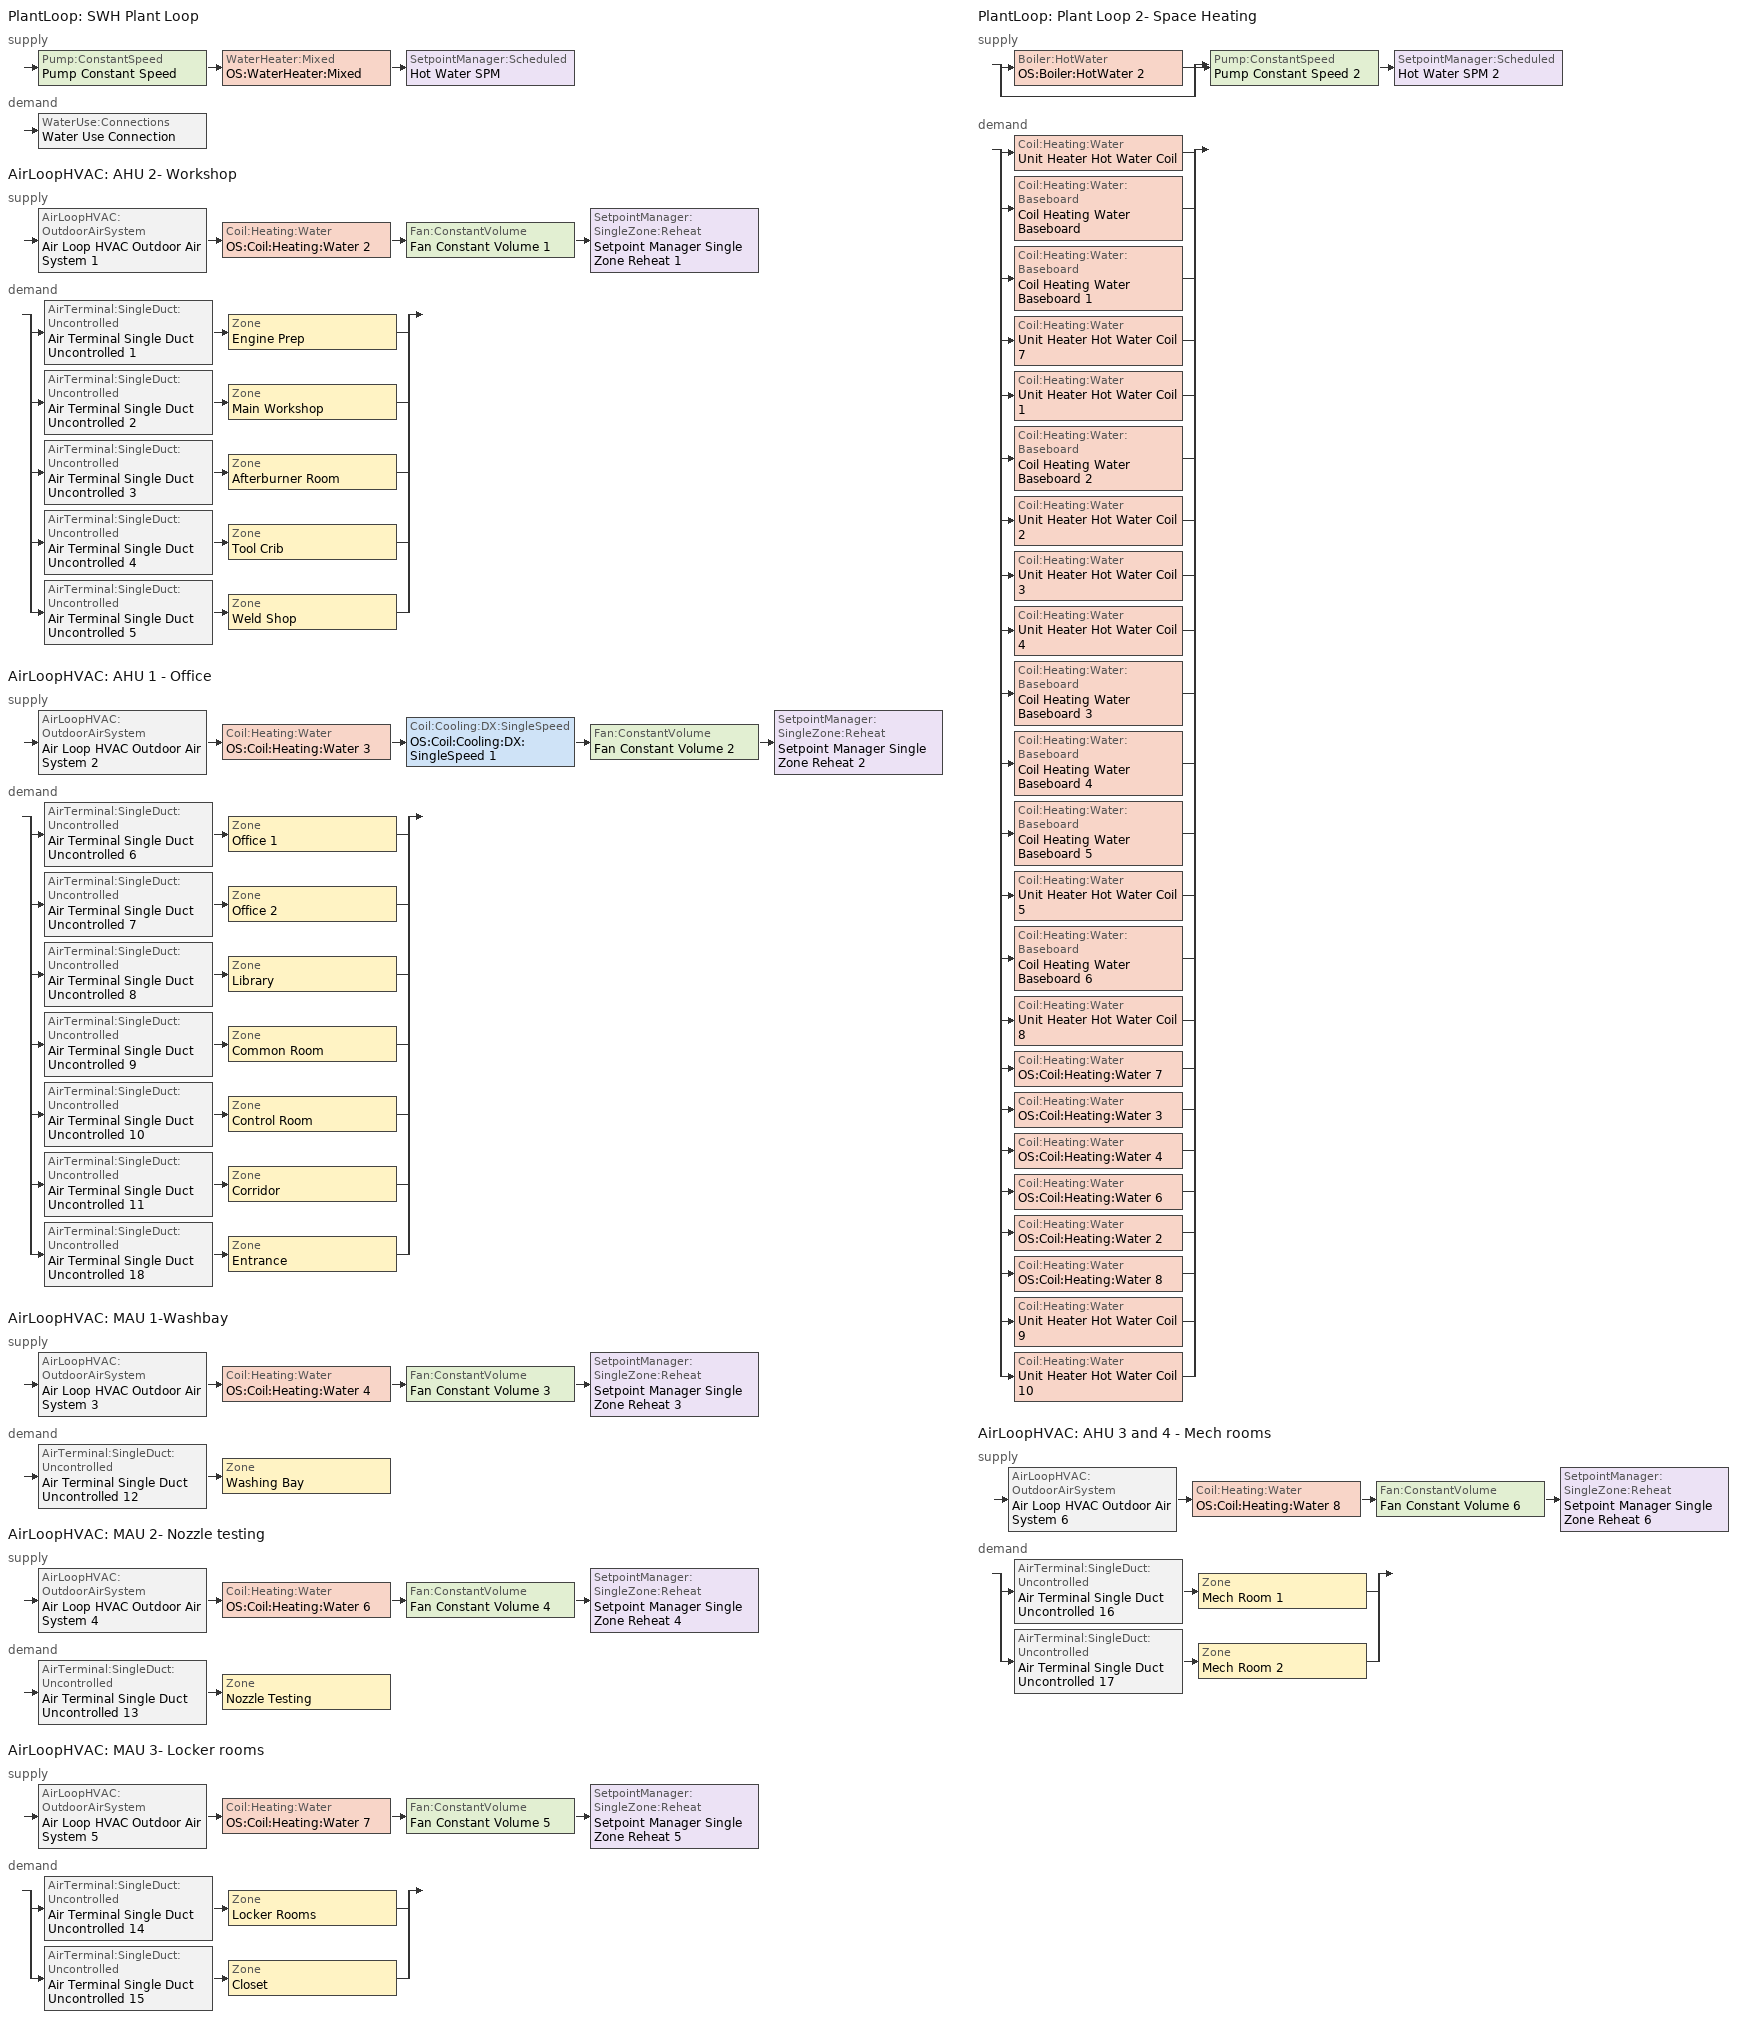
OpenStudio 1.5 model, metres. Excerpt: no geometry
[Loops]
PlantLoop 'SWH Plant Loop'
 supply: Pump:ConstantSpeed 'Pump Constant Speed' > WaterHeater:Mixed 'OS:WaterHeater:Mixed' > SetpointManager:Scheduled 'Hot Water SPM'
 demand: WaterUse:Connections 'Water Use Connection'
AirLoopHVAC 'AHU 2- Workshop'
 supply: AirLoopHVAC:OutdoorAirSystem 'Air Loop HVAC Outdoor Air System 1' > Coil:Heating:Water 'OS:Coil:Heating:Water 2' > Fan:ConstantVolume 'Fan Constant Volume 1' > SetpointManager:SingleZone:Reheat 'Setpoint Manager Single Zone Reheat 1'
 demand: split
  | AirTerminal:SingleDuct:Uncontrolled 'Air Terminal Single Duct Uncontrolled 1' > Zone 'Engine Prep'
  | AirTerminal:SingleDuct:Uncontrolled 'Air Terminal Single Duct Uncontrolled 2' > Zone 'Main Workshop'
  | AirTerminal:SingleDuct:Uncontrolled 'Air Terminal Single Duct Uncontrolled 3' > Zone 'Afterburner Room'
  | AirTerminal:SingleDuct:Uncontrolled 'Air Terminal Single Duct Uncontrolled 4' > Zone 'Tool Crib'
  | AirTerminal:SingleDuct:Uncontrolled 'Air Terminal Single Duct Uncontrolled 5' > Zone 'Weld Shop'
AirLoopHVAC 'AHU 1 - Office'
 supply: AirLoopHVAC:OutdoorAirSystem 'Air Loop HVAC Outdoor Air System 2' > Coil:Heating:Water 'OS:Coil:Heating:Water 3' > Coil:Cooling:DX:SingleSpeed 'OS:Coil:Cooling:DX:SingleSpeed 1' > Fan:ConstantVolume 'Fan Constant Volume 2' > SetpointManager:SingleZone:Reheat 'Setpoint Manager Single Zone Reheat 2'
 demand: split
  | AirTerminal:SingleDuct:Uncontrolled 'Air Terminal Single Duct Uncontrolled 6' > Zone 'Office 1'
  | AirTerminal:SingleDuct:Uncontrolled 'Air Terminal Single Duct Uncontrolled 7' > Zone 'Office 2'
  | AirTerminal:SingleDuct:Uncontrolled 'Air Terminal Single Duct Uncontrolled 8' > Zone 'Library'
  | AirTerminal:SingleDuct:Uncontrolled 'Air Terminal Single Duct Uncontrolled 9' > Zone 'Common Room'
  | AirTerminal:SingleDuct:Uncontrolled 'Air Terminal Single Duct Uncontrolled 10' > Zone 'Control Room'
  | AirTerminal:SingleDuct:Uncontrolled 'Air Terminal Single Duct Uncontrolled 11' > Zone 'Corridor'
  | AirTerminal:SingleDuct:Uncontrolled 'Air Terminal Single Duct Uncontrolled 18' > Zone 'Entrance'
AirLoopHVAC 'MAU 1-Washbay'
 supply: AirLoopHVAC:OutdoorAirSystem 'Air Loop HVAC Outdoor Air System 3' > Coil:Heating:Water 'OS:Coil:Heating:Water 4' > Fan:ConstantVolume 'Fan Constant Volume 3' > SetpointManager:SingleZone:Reheat 'Setpoint Manager Single Zone Reheat 3'
 demand: AirTerminal:SingleDuct:Uncontrolled 'Air Terminal Single Duct Uncontrolled 12' > Zone 'Washing Bay'
AirLoopHVAC 'MAU 2- Nozzle testing'
 supply: AirLoopHVAC:OutdoorAirSystem 'Air Loop HVAC Outdoor Air System 4' > Coil:Heating:Water 'OS:Coil:Heating:Water 6' > Fan:ConstantVolume 'Fan Constant Volume 4' > SetpointManager:SingleZone:Reheat 'Setpoint Manager Single Zone Reheat 4'
 demand: AirTerminal:SingleDuct:Uncontrolled 'Air Terminal Single Duct Uncontrolled 13' > Zone 'Nozzle Testing'
AirLoopHVAC 'MAU 3- Locker rooms'
 supply: AirLoopHVAC:OutdoorAirSystem 'Air Loop HVAC Outdoor Air System 5' > Coil:Heating:Water 'OS:Coil:Heating:Water 7' > Fan:ConstantVolume 'Fan Constant Volume 5' > SetpointManager:SingleZone:Reheat 'Setpoint Manager Single Zone Reheat 5'
 demand: split
  | AirTerminal:SingleDuct:Uncontrolled 'Air Terminal Single Duct Uncontrolled 14' > Zone 'Locker Rooms'
  | AirTerminal:SingleDuct:Uncontrolled 'Air Terminal Single Duct Uncontrolled 15' > Zone 'Closet'
PlantLoop 'Plant Loop 2- Space Heating'
 supply: split
  | Boiler:HotWater 'OS:Boiler:HotWater 2'
  | bypass
  join > Pump:ConstantSpeed 'Pump Constant Speed 2' > SetpointManager:Scheduled 'Hot Water SPM 2'
 demand: split
  | Coil:Heating:Water 'Unit Heater Hot Water Coil'
  | Coil:Heating:Water:Baseboard 'Coil Heating Water Baseboard'
  | Coil:Heating:Water:Baseboard 'Coil Heating Water Baseboard 1'
  | Coil:Heating:Water 'Unit Heater Hot Water Coil 7'
  | Coil:Heating:Water 'Unit Heater Hot Water Coil 1'
  | Coil:Heating:Water:Baseboard 'Coil Heating Water Baseboard 2'
  | Coil:Heating:Water 'Unit Heater Hot Water Coil 2'
  | Coil:Heating:Water 'Unit Heater Hot Water Coil 3'
  | Coil:Heating:Water 'Unit Heater Hot Water Coil 4'
  | Coil:Heating:Water:Baseboard 'Coil Heating Water Baseboard 3'
  | Coil:Heating:Water:Baseboard 'Coil Heating Water Baseboard 4'
  | Coil:Heating:Water:Baseboard 'Coil Heating Water Baseboard 5'
  | Coil:Heating:Water 'Unit Heater Hot Water Coil 5'
  | Coil:Heating:Water:Baseboard 'Coil Heating Water Baseboard 6'
  | Coil:Heating:Water 'Unit Heater Hot Water Coil 8'
  | Coil:Heating:Water 'OS:Coil:Heating:Water 7'
  | Coil:Heating:Water 'OS:Coil:Heating:Water 3'
  | Coil:Heating:Water 'OS:Coil:Heating:Water 4'
  | Coil:Heating:Water 'OS:Coil:Heating:Water 6'
  | Coil:Heating:Water 'OS:Coil:Heating:Water 2'
  | Coil:Heating:Water 'OS:Coil:Heating:Water 8'
  | Coil:Heating:Water 'Unit Heater Hot Water Coil 9'
  | Coil:Heating:Water 'Unit Heater Hot Water Coil 10'
AirLoopHVAC 'AHU 3 and 4 - Mech rooms'
 supply: AirLoopHVAC:OutdoorAirSystem 'Air Loop HVAC Outdoor Air System 6' > Coil:Heating:Water 'OS:Coil:Heating:Water 8' > Fan:ConstantVolume 'Fan Constant Volume 6' > SetpointManager:SingleZone:Reheat 'Setpoint Manager Single Zone Reheat 6'
 demand: split
  | AirTerminal:SingleDuct:Uncontrolled 'Air Terminal Single Duct Uncontrolled 16' > Zone 'Mech Room 1'
  | AirTerminal:SingleDuct:Uncontrolled 'Air Terminal Single Duct Uncontrolled 17' > Zone 'Mech Room 2'
[Sizing:Zone] Zone Cooling Design Supply Air Temperature {C}=14; Zone Heating Design Supply Air Temperature {C}=40; Zone Cooling Design Supply Air Humidity Ratio {kg-H2O/kg-air}=0.0085; Zone Heating Design Supply Air Humidity Ratio {kg-H2O/kg-air}=0.008; Heating Design Air Flow Method=DesignDay
Common Room; Office 1; Office 2; Entrance; Library; Corridor; Closet; Nozzle Testing; Washing Bay; Locker Rooms; POL Storage; Ceiling; Tool Crib; Afterburner Room; Weld Shop; Main Workshop; Engine Prep; Mech Room 2: 
Control Room: Cooling Minimum Air Flow per Zone Floor Area {m3/s-m2}=0.000762; Cooling Minimum Air Flow {m3/s}=0; Cooling Minimum Air Flow Fraction=0
Mech Room 1: Cooling Minimum Air Flow per Zone Floor Area {m3/s-m2}=0; Heating Maximum Air Flow per Zone Floor Area {m3/s-m2}=0.002032; Heating Maximum Air Flow {m3/s}=0; Heating Maximum Air Flow Fraction=1; Design Zone Air Distribution Effectiveness in Cooling Mode=1
[Zone equipment]
Common Room: Air Terminal Single Duct Uncontrolled 9, Convective Baseboard Water
Office 1: Air Terminal Single Duct Uncontrolled 6, Convective Baseboard Water 4
Office 2: Air Terminal Single Duct Uncontrolled 7, Convective Baseboard Water 5
Entrance: Unit Heater CV - Hot Water 1, Air Terminal Single Duct Uncontrolled 18
Library: Air Terminal Single Duct Uncontrolled 8
Control Room: Air Terminal Single Duct Uncontrolled 10
Corridor: Air Terminal Single Duct Uncontrolled 11, Convective Baseboard Water 1
Closet: Air Terminal Single Duct Uncontrolled 15
Nozzle Testing: Air Terminal Single Duct Uncontrolled 13, Convective Baseboard Water 3
Washing Bay: Air Terminal Single Duct Uncontrolled 12
Locker Rooms: Air Terminal Single Duct Uncontrolled 14, Convective Baseboard Water 2, Fan Zone Exhaust 1
Mech Room 1: Unit Heater CV - Hot Water 3, Air Terminal Single Duct Uncontrolled 16
POL Storage: Unit Heater CV - Hot Water 10
Ceiling: Unit Heater CV - Hot Water 9
Tool Crib: Air Terminal Single Duct Uncontrolled 4, Unit Heater CV - Hot Water 5
Afterburner Room: Air Terminal Single Duct Uncontrolled 3, Unit Heater CV - Hot Water
Weld Shop: Air Terminal Single Duct Uncontrolled 5, Convective Baseboard Water 6, Unit Heater CV - Hot Water 8, Fan Zone Exhaust
Main Workshop: Air Terminal Single Duct Uncontrolled 2, Unit Heater CV - Hot Water 2
Engine Prep: Air Terminal Single Duct Uncontrolled 1, Unit Heater CV - Hot Water 7
Mech Room 2: Unit Heater CV - Hot Water 4, Air Terminal Single Duct Uncontrolled 17
[WaterUse:Connections]
Water Use Connection: Water Use Equipment Name 1=Bathroom Sink
[WaterUse:Equipment]
Bathroom Sink: Water Use Equipment Definition=Bathroom Sink Definition; Flow Rate Fraction Schedule=MNECB-C-HW
[WaterUse:Equipment:Definition]
Bathroom Sink Definition: Peak Flow Rate {m3/s}=4.5e-006
[PlantLoop] Plant Loop Volume {m3}=Autocalculate
Name | Fluid Type
SWH Plant Loop
Plant Loop 2- Space Heating | Water
[Sizing:Plant] Loop Type=Heating; Design Loop Exit Temperature {C}=82; Loop Design Temperature Difference {deltaC}=11
SWH Plant Loop; Plant Loop 2- Space Heating
[WaterHeater:Mixed]
OS:WaterHeater:Mixed: Tank Volume {m3}=0.3785; Setpoint Temperature Schedule=Water Heater Setpoint Temperature; Deadband Temperature Difference {deltaC}=2; Maximum Temperature Limit {C}=82.22; Heater Control Type=Cycle; Heater Maximum Capacity {W}=845000; Heater Fuel Type=Electricity; Heater Thermal Efficiency=1; Off Cycle Parasitic Fuel Consumption Rate {W}=20; Off Cycle Parasitic Fuel Type=Electricity; Off Cycle Parasitic Heat Fraction to Tank=0.8; On Cycle Parasitic Fuel Type=Electricity; Ambient Temperature Indicator=Schedule; Ambient Temperature Schedule=Water Heater Ambient Temperature; Off Cycle Loss Coefficient to Ambient Temperature {W/K}=6; On Cycle Loss Coefficient to Ambient Temperature {W/K}=6; Use Side Effectiveness=1; Source Side Effectiveness=1; Use Side Design Flow Rate {m3/s}=autosize; Source Side Design Flow Rate {m3/s}=autosize; Indirect Water Heating Recovery Time {hr}=1.5
[Pump:ConstantSpeed] Rated Flow Rate {m3/s}=autosize; Rated Pump Head {Pa}=179352; Rated Power Consumption {W}=autosize; Motor Efficiency=0.9; Fraction of Motor Inefficiencies to Fluid Stream=0; Pump Control Type=Intermittent
Pump Constant Speed; Pump Constant Speed 2
[SetpointManager:Scheduled] Control Variable=Temperature; Schedule=Hot Water Temperature
Hot Water SPM; Hot Water SPM 2
[Boiler:HotWater]
OS:Boiler:HotWater 2: Efficiency Curve Temperature Evaluation Variable=LeavingBoiler; Normalized Boiler Efficiency Curve=Boiler Efficiency 1; Design Water Outlet Temperature {C}=67; Water Outlet Upper Temperature Limit {C}=99; Boiler Flow Mode=LeavingSetpointModulated; Parasitic Electric Load {W}=0; Sizing Factor=1
[AirLoopHVAC] Design Supply Air Flow Rate {m3/s}=AutoSize
AHU 2- Workshop; AHU 1 - Office; MAU 1-Washbay; MAU 2- Nozzle testing; MAU 3- Locker rooms; AHU 3 and 4 - Mech rooms
[Sizing:System] Type of Load to Size On=Sensible; Design Outdoor Air Flow Rate {m3/s}=Autosize; Minimum System Air Flow Ratio=1; Preheat Design Temperature {C}=7; Preheat Design Humidity Ratio {kg-H2O/kg-Air}=0.008; Precool Design Temperature {C}=12.8; Precool Design Humidity Ratio {kg-H2O/kg-Air}=0.008; Central Cooling Design Supply Air Temperature {C}=12.8; Central Heating Design Supply Air Temperature {C}=40; Sizing Option=NonCoincident; 100% Outdoor Air in Cooling=Yes; 100% Outdoor Air in Heating=Yes; Central Cooling Design Supply Air Humidity Ratio {kg-H2O/kg-Air}=0.0085; Central Heating Design Supply Air Humidity Ratio {kg-H2O/kg-Air}=0.008; Cooling Design Air Flow Method=DesignDay; Cooling Design Air Flow Rate {m3/s}=0; Heating Design Air Flow Method=DesignDay; Heating Design Air Flow Rate {m3/s}=0; System Outdoor Air Method=ZoneSum
AHU 2- Workshop; AHU 1 - Office; MAU 1-Washbay; MAU 2- Nozzle testing; MAU 3- Locker rooms; AHU 3 and 4 - Mech rooms
[Fan:ConstantVolume]
Name | Availability Schedule | Pressure Rise {Pa} | Maximum Flow Rate {m3/s}
Fan Constant Volume 1; Fan Constant Volume 2; Fan Constant Volume 6 | Always On Discrete | 500 | AutoSize
Fan Constant Volume 3; Fan Constant Volume 4; Fan Constant Volume 5 | Always On Discrete | 500 | Autosize
Unit Heater CV Fan; Unit Heater CV Fan 1; Unit Heater CV Fan 2; Unit Heater CV Fan 3; Unit Heater CV Fan 4; Unit Heater CV Fan 5; Unit Heater CV Fan 7; Unit Heater CV Fan 8; Unit Heater CV Fan 9; Unit Heater CV Fan 10 | Always On Discrete 1 |  | AutoSize
[SetpointManager:SingleZone:Reheat] Minimum Supply Air Temperature {C}=14; Maximum Supply Air Temperature {C}=44
Name | Control Zone
Setpoint Manager Single Zone Reheat 1 | Main Workshop
Setpoint Manager Single Zone Reheat 2 | Office 1
Setpoint Manager Single Zone Reheat 3 | Washing Bay
Setpoint Manager Single Zone Reheat 4 | Nozzle Testing
Setpoint Manager Single Zone Reheat 5 | Locker Rooms
Setpoint Manager Single Zone Reheat 6 | Mech Room 1
[Controller:OutdoorAir] Economizer Control Action Type=ModulateFlow; Economizer Maximum Limit Enthalpy {J/kg}=64000; Economizer Minimum Limit Dry-Bulb Temperature {C}=-100; Lockout Type=NoLockout; Minimum Limit Type=FixedMinimum; High Humidity Control=No; Heat Recovery Bypass Control Type=BypassWhenOAFlowGreaterThanMinimum
Name | Minimum Outdoor Air Flow Rate {m3/s} | Maximum Outdoor Air Flow Rate {m3/s} | Economizer Control Type | Economizer Maximum Limit Dry-Bulb Temperature {C} | Controller Mechanical Ventilation | Minimum Outdoor Air Schedule | Minimum Fraction of Outdoor Air Schedule
Controller Outdoor Air 1 | Autosize | Autosize | NoEconomizer | 28 | Controller Mechanical Ventilation 1
Controller Outdoor Air 2 | Autosize | Autosize | FixedDryBulb | 19 | Controller Mechanical Ventilation 2
Controller Outdoor Air 3 | Autosize | Autosize | NoEconomizer | 28 | Controller Mechanical Ventilation 3 | Always On | Always On
Controller Outdoor Air 4 | Autosize | Autosize | NoEconomizer | 28 | Controller Mechanical Ventilation 4 | Always On
Controller Outdoor Air 5 | 1.015 | 1.015 | NoEconomizer | 28 | Controller Mechanical Ventilation 5 | Always On
Controller Outdoor Air 6 | Autosize | Autosize | NoEconomizer | 28 | Controller Mechanical Ventilation 6
[Controller:MechanicalVentilation] Availability Schedule=Always On Discrete; System Outdoor Air Method=ZoneSum
Controller Mechanical Ventilation 1; Controller Mechanical Ventilation 2; Controller Mechanical Ventilation 3; Controller Mechanical Ventilation 4; Controller Mechanical Ventilation 5; Controller Mechanical Ventilation 6
[AirLoopHVAC:OutdoorAirSystem]
Name | Controller
Air Loop HVAC Outdoor Air System 1 | Controller Outdoor Air 1
Air Loop HVAC Outdoor Air System 2 | Controller Outdoor Air 2
Air Loop HVAC Outdoor Air System 3 | Controller Outdoor Air 3
Air Loop HVAC Outdoor Air System 4 | Controller Outdoor Air 4
Air Loop HVAC Outdoor Air System 5 | Controller Outdoor Air 5
Air Loop HVAC Outdoor Air System 6 | Controller Outdoor Air 6
[AirTerminal:SingleDuct:Uncontrolled] Availability Schedule=Always On Discrete
Name | Maximum Air Flow Rate {m3/s}
Air Terminal Single Duct Uncontrolled 1; Air Terminal Single Duct Uncontrolled 2; Air Terminal Single Duct Uncontrolled 3; Air Terminal Single Duct Uncontrolled 4; Air Terminal Single Duct Uncontrolled 5; Air Terminal Single Duct Uncontrolled 6; Air Terminal Single Duct Uncontrolled 7; Air Terminal Single Duct Uncontrolled 8; Air Terminal Single Duct Uncontrolled 9; Air Terminal Single Duct Uncontrolled 10; Air Terminal Single Duct Uncontrolled 11; Air Terminal Single Duct Uncontrolled 12; Air Terminal Single Duct Uncontrolled 13; Air Terminal Single Duct Uncontrolled 14; Air Terminal Single Duct Uncontrolled 16; Air Terminal Single Duct Uncontrolled 17; Air Terminal Single Duct Uncontrolled 18 | AutoSize
Air Terminal Single Duct Uncontrolled 15 | 1.015
[Coil:Heating:Water] Availability Schedule=Always On Discrete 1
OS:Coil:Heating:Water 2; OS:Coil:Heating:Water 3; OS:Coil:Heating:Water 4; OS:Coil:Heating:Water 6; OS:Coil:Heating:Water 7; Unit Heater Hot Water Coil; Unit Heater Hot Water Coil 1; Unit Heater Hot Water Coil 2; Unit Heater Hot Water Coil 3; Unit Heater Hot Water Coil 4; Unit Heater Hot Water Coil 5; Unit Heater Hot Water Coil 7; Unit Heater Hot Water Coil 8; OS:Coil:Heating:Water 8; Unit Heater Hot Water Coil 9; Unit Heater Hot Water Coil 10
[Coil:Cooling:DX:SingleSpeed]
OS:Coil:Cooling:DX:SingleSpeed 1: Availability Schedule=Always On Discrete 1; Rated Total Cooling Capacity {W}=Autosize; Rated Sensible Heat Ratio=Autosize; Rated COP {W/W}=3; Rated Air Flow Rate {m3/s}=Autosize; Rated Evaporator Fan Power Per Volume Flow Rate {W/(m3/s)}=773.3; Total Cooling Capacity Function of Temperature Curve=OS:Curve:Biquadratic 1; Total Cooling Capacity Function of Flow Fraction Curve=OS:Curve:Quadratic 1; Energy Input Ratio Function of Temperature Curve=OS:Curve:Biquadratic 2; Energy Input Ratio Function of Flow Fraction Curve=OS:Curve:Quadratic 2; Part Load Fraction Correlation Curve=OS:Curve:Quadratic 3; Condenser Type=AirCooled; Evaporative Condenser Effectiveness=0; Evaporative Condenser Air Flow Rate {m3/s}=Autosize; Evaporative Condenser Pump Rated Power Consumption {W}=Autosize; Crankcase Heater Capacity {W}=0; Maximum Outdoor Dry-Bulb Temperature for Crankcase Heater Operation {C}=0; Basin Heater Capacity {W/K}=0; Basin Heater Setpoint Temperature {C}=10
[ZoneHVAC:UnitHeater] Availability Schedule=Always On Discrete 1; Maximum Supply Air Flow Rate {m3/s}=AutoSize; Fan Control Type=OnOff; Maximum Hot Water Flow Rate {m3/s}=AutoSize; Minimum Hot Water Flow Rate {m3/s}=0; Heating Convergence Tolerance=0.001
Name | Supply Air Fan | Heating Coil
Unit Heater CV - Hot Water | Unit Heater CV Fan | Unit Heater Hot Water Coil
Unit Heater CV - Hot Water 1 | Unit Heater CV Fan 1 | Unit Heater Hot Water Coil 1
Unit Heater CV - Hot Water 2 | Unit Heater CV Fan 2 | Unit Heater Hot Water Coil 2
Unit Heater CV - Hot Water 3 | Unit Heater CV Fan 3 | Unit Heater Hot Water Coil 3
Unit Heater CV - Hot Water 4 | Unit Heater CV Fan 4 | Unit Heater Hot Water Coil 4
Unit Heater CV - Hot Water 5 | Unit Heater CV Fan 5 | Unit Heater Hot Water Coil 5
Unit Heater CV - Hot Water 7 | Unit Heater CV Fan 7 | Unit Heater Hot Water Coil 7
Unit Heater CV - Hot Water 8 | Unit Heater CV Fan 8 | Unit Heater Hot Water Coil 8
Unit Heater CV - Hot Water 9 | Unit Heater CV Fan 9 | Unit Heater Hot Water Coil 9
Unit Heater CV - Hot Water 10 | Unit Heater CV Fan 10 | Unit Heater Hot Water Coil 10
[ZoneHVAC:Baseboard:Convective:Water] Availability Schedule=Always On Discrete 1
Name | Heating Coil
Convective Baseboard Water | Coil Heating Water Baseboard
Convective Baseboard Water 1 | Coil Heating Water Baseboard 1
Convective Baseboard Water 2 | Coil Heating Water Baseboard 2
Convective Baseboard Water 3 | Coil Heating Water Baseboard 3
Convective Baseboard Water 4 | Coil Heating Water Baseboard 4
Convective Baseboard Water 5 | Coil Heating Water Baseboard 5
Convective Baseboard Water 6 | Coil Heating Water Baseboard 6
[Coil:Heating:Water:Baseboard] U-Factor Times Area Value {W/K}=autosize; Maximum Water Flow Rate {m3/s}=autosize; Convergence Tolerance=0.001
Coil Heating Water Baseboard; Coil Heating Water Baseboard 1; Coil Heating Water Baseboard 2; Coil Heating Water Baseboard 3; Coil Heating Water Baseboard 4; Coil Heating Water Baseboard 5; Coil Heating Water Baseboard 6
[Fan:ZoneExhaust] Availability Schedule=Always On; Fan Efficiency=0.6; System Availability Manager Coupling Mode=Decoupled; Balanced Exhaust Fraction Schedule=Always On
Name | Pressure Rise {Pa} | Maximum Flow Rate {m3/s}
Fan Zone Exhaust | 249 | 0.472
Fan Zone Exhaust 1 | 187 | 1.109
[Schedule:Constant] Value=1
Always On Discrete; Always On Discrete 1
[Schedule:Ruleset]
Name | Default Day Schedule | Summer Design Day Schedule | Winter Design Day Schedule
Always On | Always On Default Schedule | Always On Summer Design Day | Always On Winter Design Day
MNECB-C-HW | Schedule Day 24
Water Heater Setpoint Temperature | Water Heater Setpoint Temperature Default
Water Heater Ambient Temperature | Water Heater Ambient Temperature Default
Hot Water Temperature | Hot Water Temperature Default | Hot Water Temperature Summer Design Day | Hot Water Temperature Winter Design Day
[Schedule:Day]
Always On Default Schedule; Always On Winter Design Day; Always On Summer Design Day: 24, 0, 1
Schedule Day 24: 24, 0, 0
sunMNECB-C-HW 1: 1, 0, 0.05, 2, 0, 0.05, 3, 0, 0.05, 4, 0, 0.05, 5, 0, 0.05, 6, 0, 0.05, 7, 0, 0.05, 8, 0, 0.05, 9, 0, 0.05, 10, 0, 0.05, 11, 0, 0.1, 12, 0, 0.2, 13, 0, 0.4, 14, 0, 0.8, 15, 0, 0.8, 16, 0, 0.6, 17, 0, 0.4, 18, 0, 0.3, 19, 0, 0.2, 20, 0, 0.05, 21, 0, 0.05, 22, 0, 0.05, 23, 0, 0.05, 24, 0, 0.05
satMNECB-C-HW 1: 1, 0, 0.05, 2, 0, 0.05, 3, 0, 0.05, 4, 0, 0.05, 5, 0, 0.05, 6, 0, 0.05, 7, 0, 0.05, 8, 0, 0.05, 9, 0, 0.1, 10, 0, 0.2, 11, 0, 0.3, 12, 0, 0.5, 13, 0, 0.9, 14, 0, 0.9, 15, 0, 0.9, 16, 0, 0.9, 17, 0, 0.7, 18, 0, 0.5, 19, 0, 0.3, 20, 0, 0.2, 21, 0, 0.2, 22, 0, 0.05, 23, 0, 0.05, 24, 0, 0.05
wkdMNECB-C-HW 1: 1, 0, 0.05, 2, 0, 0.05, 3, 0, 0.05, 4, 0, 0.05, 5, 0, 0.05, 6, 0, 0.05, 7, 0, 0.05, 8, 0, 0.05, 9, 0, 0.1, 10, 0, 0.2, 11, 0, 0.3, 12, 0, 0.4, 13, 0, 0.8, 14, 0, 0.8, 15, 0, 0.8, 16, 0, 0.8, 17, 0, 0.6, 18, 0, 0.4, 19, 0, 0.3, 20, 0, 0.2, 21, 0, 0.2, 22, 0, 0.05, 23, 0, 0.05, 24, 0, 0.05
Water Heater Setpoint Temperature Default; Hot Water Temperature Default: 24, 0, 82
Water Heater Ambient Temperature Default: 24, 0, 21
Hot Water Temperature Summer Design Day; Hot Water Temperature Winter Design Day: 24, 0, 67
[Schedule:Rule] Schedule Ruleset=MNECB-C-HW; Date Specification Type=DateRange; Start Month=1; Start Day=1; End Month=12; End Day=31
Name | Rule Order | Day Schedule | Apply Sunday | Apply Monday | Apply Tuesday | Apply Wednesday | Apply Thursday | Apply Friday | Apply Saturday
sunMNECB-C-HWrule | 0 | sunMNECB-C-HW 1 | Yes | No | No | No | No | No | No
satMNECB-C-HWrule | 1 | satMNECB-C-HW 1 | No | No | No | No | No | No | Yes
wkdMNECB-C-HW rule | 2 | wkdMNECB-C-HW 1 | No | Yes | Yes | Yes | Yes | Yes | No
[Curve:Biquadratic]
Name | Coefficient1 Constant | Coefficient2 x | Coefficient3 x**2 | Coefficient4 y | Coefficient5 y**2 | Coefficient6 x*y | Minimum Value of x {BasedOnField A2} | Maximum Value of x {BasedOnField A2} | Minimum Value of y {BasedOnField A3} | Maximum Value of y {BasedOnField A3} | Minimum Curve Output {BasedOnField A4} | Maximum Curve Output {BasedOnField A4} | Input Unit Type for Y
OS:Curve:Biquadratic 1 | 0.42415 | 0.04426 | -0.00042 | 0.00333 | -8e-05 | -0.00021 | 17 | 22 | 13 | 46
OS:Curve:Biquadratic 2 | 1.23649 | -0.02431 | 0.00057 | -0.01434 | 0.00063 | -0.00038 | 17 | 22 | 13 | 46
Boiler Efficiency 1 | 0.4873 | 1.1322 | -0.6425 | 0 | 0 | 0 | 0.1 | 1 | 0 | 0 | 0 | 1 | Temperature
[Curve:Quadratic]
Name | Coefficient1 Constant | Coefficient2 x | Coefficient3 x**2 | Minimum Value of x {BasedOnField A2} | Maximum Value of x {BasedOnField A2}
OS:Curve:Quadratic 1 | 0.77136 | 0.34053 | -0.11088 | 0.75918 | 1.13877
OS:Curve:Quadratic 2 | 1.2055 | -0.32953 | 0.12308 | 0.75918 | 1.13877
OS:Curve:Quadratic 3 | 0.771 | 0.229 | 0 | 0 | 1
